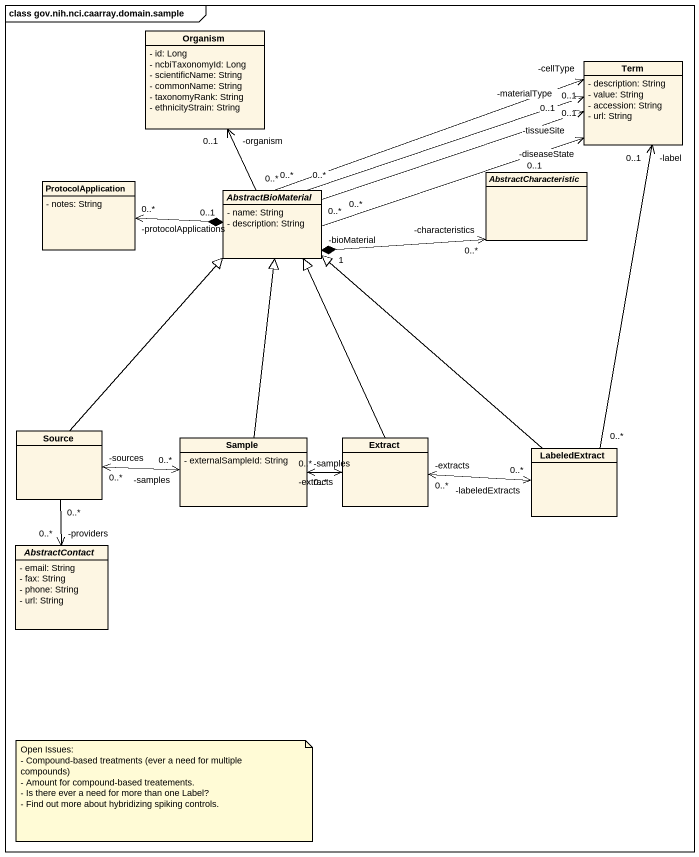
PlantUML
@startuml
mainframe class gov.nih.nci.caarray.domain.sample
hide circle
hide empty members
skinparam classAttributeIconSize 0
class Organism {
  - id: Long
  - ncbiTaxonomyId: Long
  - scientificName: String
  - commonName: String
  - taxonomyRank: String
  - ethnicityStrain: String
}
class Term {
  - description: String
  - value: String
  - accession: String
  - url: String
}
class ProtocolApplication {
  - notes: String
}
abstract class AbstractCharacteristic
abstract class AbstractBioMaterial {
  - name: String
  - description: String
}
class Source
class Sample {
  - externalSampleId: String
}
class Extract
class LabeledExtract
abstract class AbstractContact {
  - email: String
  - fax: String
  - phone: String
  - url: String
}
AbstractBioMaterial "0..*" -up-> "-organism\n0..1" Organism
AbstractBioMaterial "0..*" -right-> "-cellType\n0..1" Term
AbstractBioMaterial "0..*" -right-> "-tissueSite\n0..1" Term
AbstractBioMaterial "0..*" -right-> "-materialType\n0..1" Term
AbstractBioMaterial "0..*" -right-> "-diseaseState\n0..1" Term
AbstractBioMaterial "0..1" *-left-> "-protocolApplications\n0..*" ProtocolApplication
AbstractBioMaterial "-bioMaterial\n1" *-right-> "-characteristics\n0..*" AbstractCharacteristic
Source -up-|> AbstractBioMaterial
Source "-sources\n0..*" <-right-> "-samples\n0..*" Sample
Source "0..*" --> "-providers\n0..*" AbstractContact
Sample -up-|> AbstractBioMaterial
Sample "-samples\n0..*" <-right-> "-extracts\n0..*" Extract
Extract -up-|> AbstractBioMaterial
Extract "-extracts\n0..*" <-right-> "-labeledExtracts\n0..*" LabeledExtract
LabeledExtract "0..*" -up-> "-label\n0..1" Term
LabeledExtract -up-|> AbstractBioMaterial
note as N1
  Open Issues:
  - Compound-based treatments (ever a need for multiple compounds)
  - Amount for compound-based treatements.
  - Is there ever a need for more than one Label?
  - Find out more about hybridizing spiking controls.
end note
@enduml
